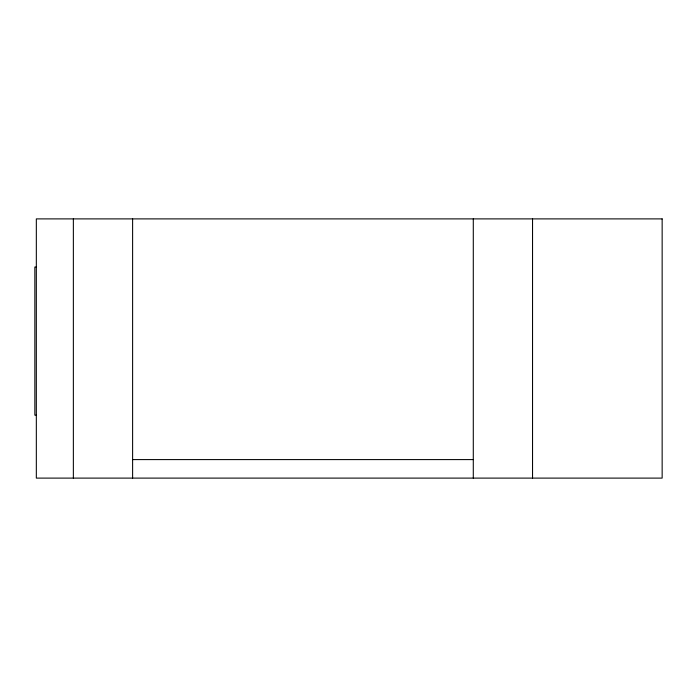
<?xml version="1.0" encoding="UTF-8"?>
<svg xmlns="http://www.w3.org/2000/svg" width="697" height="697" viewBox="0 0 697 697"><rect width="100%" height="100%" fill="white"/><g stroke="black" fill="none" stroke-linecap="round" stroke-linejoin="round"><path stroke-width="1.05" d="M36.331 267.029L34.85 267.029L34.85 415.159L36.331 415.159M132.613 459.593L473.289 459.593M532.543 218.893L532.543 478.107M473.289 218.893L473.289 478.107M132.613 218.893L132.613 478.107M73.359 218.893L73.359 478.107M662.15 218.893L36.331 218.893L36.331 478.107L662.15 478.107L662.15 218.893"/></g></svg>
